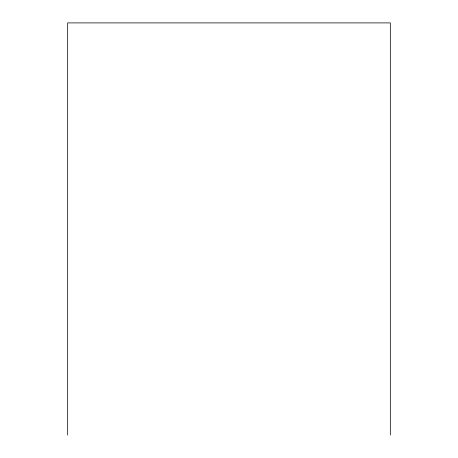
<?xml version="1.0" encoding="UTF-8"?>
<svg xmlns="http://www.w3.org/2000/svg" width="458" height="458" viewBox="0 0 458 458"><rect width="100%" height="100%" fill="white"/><g stroke="black" fill="none" stroke-linecap="round" stroke-linejoin="round"><path stroke-width="0.69" d="M390.33 435.1L390.33 22.9L67.669 22.9L67.669 435.1"/></g></svg>
